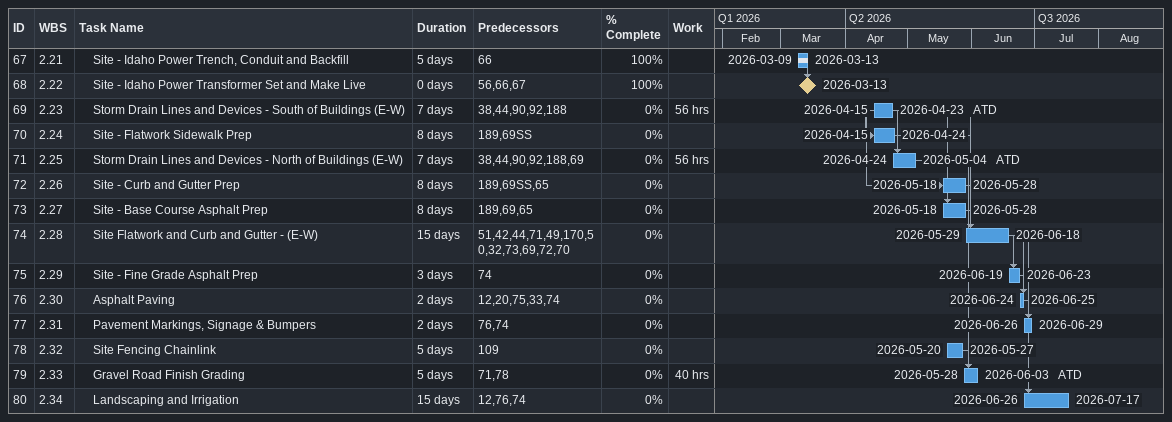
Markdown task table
| ID | WBS | Task | Duration | Start | Finish | Predecessors | Resources | % complete | Work (h) |
|---|---|---|---|---|---|---|---|---|---|
| 67 | 2.21 | Site - Idaho Power Trench, Conduit and Backfill | 5d | 2026-03-09 | 2026-03-13 | 66 |  | 100 |  |
| 68 | 2.22 | Site - Idaho Power Transformer Set and Make Live | 0d | 2026-03-13 | 2026-03-13 | 56, 66, 67 |  | 100 |  |
| 69 | 2.23 | Storm Drain Lines and Devices - South of Buildings (E-W) | 7d | 2026-04-15 | 2026-04-23 | 38, 44, 90, 92, 188 | ATD | 0 | 56 |
| 70 | 2.24 | Site - Flatwork Sidewalk Prep | 8d | 2026-04-15 | 2026-04-24 | 189, 69SS |  | 0 |  |
| 71 | 2.25 | Storm Drain Lines and Devices - North of Buildings (E-W) | 7d | 2026-04-24 | 2026-05-04 | 38, 44, 90, 92, 188, 69 | ATD | 0 | 56 |
| 72 | 2.26 | Site - Curb and Gutter Prep | 8d | 2026-05-18 | 2026-05-28 | 189, 69SS, 65 |  | 0 |  |
| 73 | 2.27 | Site - Base Course Asphalt Prep | 8d | 2026-05-18 | 2026-05-28 | 189, 69, 65 |  | 0 |  |
| 74 | 2.28 | Site Flatwork and Curb and Gutter - (E-W) | 15d | 2026-05-29 | 2026-06-18 | 51, 42, 44, 71, 49, 170, 50, 32, 73, 69, 72, 70 |  | 0 |  |
| 75 | 2.29 | Site - Fine Grade Asphalt Prep | 3d | 2026-06-19 | 2026-06-23 | 74 |  | 0 |  |
| 76 | 2.30 | Asphalt Paving | 2d | 2026-06-24 | 2026-06-25 | 12, 20, 75, 33, 74 |  | 0 |  |
| 77 | 2.31 | Pavement Markings, Signage & Bumpers | 2d | 2026-06-26 | 2026-06-29 | 76, 74 |  | 0 |  |
| 78 | 2.32 | Site Fencing Chainlink | 5d | 2026-05-20 | 2026-05-27 | 109 |  | 0 |  |
| 79 | 2.33 | Gravel Road Finish Grading | 5d | 2026-05-28 | 2026-06-03 | 71, 78 | ATD | 0 | 40 |
| 80 | 2.34 | Landscaping and Irrigation | 15d | 2026-06-26 | 2026-07-17 | 12, 76, 74 |  | 0 |  |
